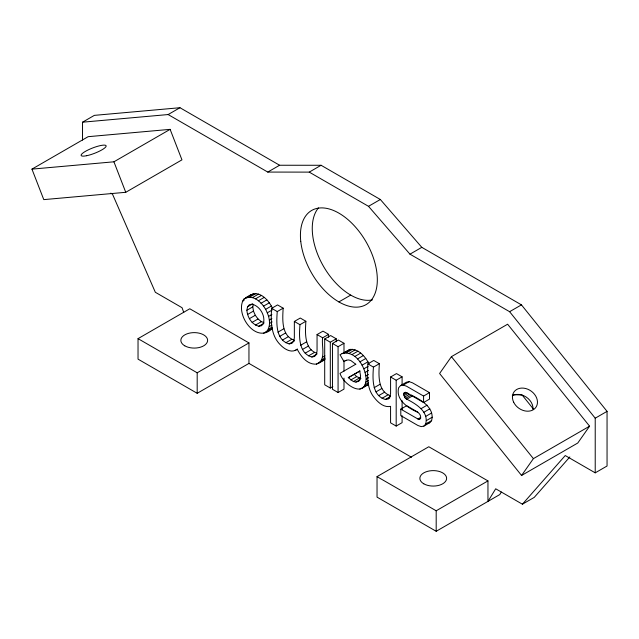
<?xml version="1.0" encoding="UTF-8"?>
<svg xmlns="http://www.w3.org/2000/svg" width="639" height="639" viewBox="0 0 639 639"><rect width="100%" height="100%" fill="white"/><g stroke="black" fill="none" stroke-linecap="round" stroke-linejoin="round"><path stroke-width="0.96" d="M355.859 364.174L340.02 373.32C342.975 384.231 365.077 399.295 366.139 379.151C365.7 367.241 355.659 350.012 341.977 353.615M265.473 332.56C278.005 322.088 258.643 289.028 243.683 299.3C234.385 314.164 256.295 345.284 272.534 328.206M294.236 340.196C281.192 335.81 282.526 319.021 283.165 308.166L277.558 304.923L271.647 308.341C270.752 320.89 270.664 335.243 280.313 344.772C284.339 349.118 291.735 353.774 297.183 349.15C300.833 356.41 307.431 364.837 316.449 364.118C326.912 360.372 321.113 345.643 322.671 337.799L328.582 334.381L328.582 337.272M403.632 394.383L404.455 392.442L406.54 392.697L423.577 402.53L429.488 399.119L429.488 392.642L412.451 382.801L409.136 381.659L406.428 382.202L400.509 385.621L398.68 387.697C395.381 399.998 408.409 408.217 417.898 412.379C419.831 413.681 421.173 416.189 420.534 418.521L419 419.4L417.898 419L400.797 409.128L400.797 415.606L417.898 425.478L421.205 426.62L423.889 426.101L429.807 422.683L431.605 420.63C435.063 407.562 420.781 399.894 411.3 395.03L405.382 398.448L403.632 394.383L407.011 392.434M246.87 310.282L247.533 306.8L249.37 304.691L252.117 304.164C260.073 306.241 265.584 315.706 263.396 323.646L261.567 325.722L258.819 326.249C251.774 324.524 247.365 317.2 246.87 310.282L252.788 306.864L253.284 304.26M423.889 426.101L425.686 424.048C429.144 410.981 414.871 403.305 405.382 398.448M501.335 492.046L499.786 494.562L436.189 531.281L377.034 497.126L377.034 476.63L428.793 446.749L487.956 480.903L487.956 501.399L495.696 488.787L522.414 504.211L534.244 497.382L569.836 456.949M451.422 356.658L439.592 373.495L521.568 475.472L577.768 443.019L589.597 426.189L507.622 324.213L451.422 356.658L533.397 458.634L521.568 475.472M522.414 504.211L565.251 455.543L595.221 472.844L607.05 466.015L607.05 411.364L521.448 304.867L421.804 247.341L380.333 199.488L321.082 165.277L279.602 165.245L179.966 107.719L94.364 115.363L82.527 122.193L82.527 140.085M390.445 395.749C377.401 391.356 378.711 374.566 379.358 363.703L373.448 367.113C372.593 378.2 371.666 395.621 385.365 399.455L388.081 398.912L389.91 396.835L390.581 393.392L390.581 377.01L396.492 373.591L402.099 376.826L402.099 384.798M360.955 378.48L356.666 376.595L354.198 374.238L360.037 370.939L348.287 377.657L353.367 381.539L355.883 382.074L358.064 381.483L359.957 379.366L360.588 375.94L359.709 371.131M250.184 295.41C259.354 289.371 269.155 300.809 272.677 308.605M31.95 169.127L88.15 136.682L170.126 129.358L181.955 159.854L125.755 192.299L43.779 199.624L31.95 169.127L113.926 161.803L170.126 129.358M82.527 122.193L168.137 114.549L179.966 107.719M168.137 114.549L267.773 172.075L279.602 165.245M267.773 172.075L309.252 172.115L321.082 165.277M248.954 363.407L197.187 393.297L138.032 359.142L138.032 338.646L189.791 308.765L248.954 342.919L248.954 363.407L411.5 457.26M309.252 172.115L368.503 206.317L380.333 199.488M245.432 297.87L251.343 294.451M243.683 299.3L253.451 293.66M242.365 301.344L244.058 300.37M249.945 296.943L255.856 293.533M252.605 297.526L258.515 294.108M255.464 298.86L261.383 295.442M247.533 306.8L252.605 303.876M258.292 300.809L264.211 297.391M260.96 303.301L266.878 299.891M247.533 314.492L253.451 311.073L252.788 306.864M263.38 306.225L269.299 302.806M249.37 318.677L255.281 315.267L258.036 318.965L261.383 321.665L263.899 322.543M265.473 309.444L271.391 306.025M267.198 312.878L272.262 309.947M252.117 322.383L258.036 318.965M268.508 316.433L271.887 314.484M271.647 308.341L277.254 311.576L283.165 308.166M255.464 325.083L261.383 321.665M269.331 319.987L271.871 318.526M258.819 326.249L263.891 323.318M269.61 323.406L272.142 321.944M269.331 326.553L271.871 325.091M268.508 329.141L271.887 327.192M263.38 333.342L266.767 331.385M267.198 331.154L272.262 328.222M138.032 338.646L197.187 372.801L248.954 342.919M368.503 206.317L409.974 254.17L421.804 247.341M277.254 311.576C276.407 322.647 275.465 340.068 289.147 343.902L291.855 343.359L293.692 341.282L294.347 337.839L294.347 321.449L300.266 318.038L305.873 321.273C305.234 332.128 303.9 348.918 316.944 353.311M277.917 332.176L283.828 328.758M338.878 301.928L350.707 295.098M294.347 321.449L299.963 324.692L305.873 321.273M279.746 336.362L285.657 332.943M282.486 340.06L288.405 336.641M285.833 342.752L291.751 339.341M289.147 343.902L294.22 340.978M299.963 324.692C299.116 335.763 298.173 353.183 311.856 357.009L314.564 356.466L316.401 354.389L317.056 350.947L317.056 334.564L322.975 331.146L328.582 334.381M300.618 345.284L306.536 341.865M294.978 350.619L297.51 349.158M302.455 349.469L308.365 346.058M332.847 386.571L330.307 388.033L324.7 384.798L324.7 338.974L330.619 335.555L336.226 338.798L336.226 341.785M305.194 353.167L311.113 349.757M324.7 338.974L330.307 342.208L336.226 338.798M308.541 355.867L314.46 352.448M343.99 378.144L343.99 389.103L338.071 392.522L332.464 389.279L332.464 343.455L338.382 340.044L343.99 343.279L343.99 353.239M311.856 357.009L316.928 354.086M332.464 343.455L338.071 346.697L343.99 343.279M322.391 357.329L324.924 355.867M321.561 359.917L324.947 357.968M316.449 364.118L325.323 359.006M318.534 363.343L324.452 359.925L323.062 360.444M344.133 352.8L350.052 349.389C358.854 348.75 365.46 356.794 369.046 363.942M346.578 352.704L352.496 349.285M349.229 353.303L355.148 349.884M352.009 354.597L357.92 351.178M346.53 360.164L343.99 361.626L340.02 354.741L350.052 349.389M354.781 356.506L360.7 353.095M357.433 358.966L363.351 355.556M359.877 361.89L365.796 358.479M362.041 365.196L367.952 361.786M402.099 415.677L402.099 422.651L396.188 426.069L390.581 422.834L390.565 406.348C383.807 407.874 377.937 402.314 374.111 397.41C366.379 387.985 367.529 375.229 367.84 363.879L373.751 360.46L379.358 363.703M363.855 368.807L368.08 366.363M350.755 380.013L356.666 376.595M365.133 372.409L368.511 370.46M353.367 381.539L359.278 378.12M365.891 375.9L368.423 374.438M355.883 382.074L360.108 379.638M358.064 381.483L359.757 380.509M366.139 379.151L368.679 377.689M365.891 382.098L368.423 380.636M365.133 384.686L368.511 382.737M359.821 389.119L361.514 388.145M363.208 387.17L368.08 384.351M362.041 388.296L367.952 384.878L366.474 385.429M374.111 387.713L380.021 384.295M409.974 254.17L509.61 311.696L521.448 304.867M375.94 391.899L381.858 388.488M390.581 377.01L396.188 380.245L402.099 376.826M378.695 395.605L384.606 392.186M400.509 385.621L403.225 385.069L409.136 381.659M382.042 398.305L387.961 394.886M385.365 399.455L390.429 396.523M388.081 398.912L389.774 397.937M403.84 393.169L405.525 392.194M403.84 395.781L408.065 393.344M404.455 397.194L409.527 394.271M406.54 399.351L412.451 395.932M400.797 409.128L406.708 405.709L417.826 412.131M403.225 385.069L406.54 386.22L423.577 396.06L429.488 392.642M421.205 408.585L427.124 405.166M423.889 412.243L429.807 408.824M417.898 419L420.43 417.539M419 419.4L420.694 418.425M425.686 416.404L431.605 412.994M426.349 420.606L432.268 417.195M425.686 424.048L431.605 420.63M595.221 472.844L595.221 418.194L607.05 411.364M377.034 476.63L436.189 510.785L487.956 480.903M533.397 458.634L589.597 426.189M354.118 374.358L348.287 377.657M269.299 329.924L271.391 329.149M345.947 360.5L348.135 359.893L350.651 360.404L355.731 364.246M428.018 423.034L429.807 422.683M513.117 394.694L522.079 394.966L533.214 408.808M110.787 193.154L112.496 194.144L155.333 292.279L182.051 307.71L183.736 312.391M317.056 334.564L322.671 337.799M367.84 363.879L373.448 367.113M509.61 311.696L595.221 418.194M253.451 311.073L255.281 315.267M113.926 161.803L125.755 192.299M436.189 510.785L436.189 531.281M423.577 396.06L423.577 402.53M402.099 400.741L402.099 409.703M396.188 380.245L396.188 426.069M343.99 360.212L343.99 371.171M338.071 346.697L338.071 392.522M330.307 342.208L330.307 388.033M197.187 372.801L197.187 393.297M512.31 395.757A13.387 10.559 35.1 0 1 526.121 397.003A13.387 10.559 35.1 0 1 532.998 409.295M372.489 299.867A54.379 31.399 60 0 1 323.877 267.006A54.379 31.399 60 0 1 318.454 207.891M513.684 402.274A13.387 10.559 35.1 0 0 535.314 408.073A13.387 10.559 35.1 0 0 525.841 388.56A13.387 10.559 35.1 0 0 513.684 402.274M184.767 345.819A13.387 7.732 0 0 0 207.164 342.352A13.387 7.732 0 0 0 190.765 332.887A13.387 7.732 0 0 0 184.767 345.819M300.753 241.31A54.379 31.399 60 0 0 362.281 306.265A54.379 31.399 60 0 0 353.591 225A54.379 31.399 60 0 0 300.753 241.31M423.769 483.803A13.387 7.732 0 0 0 446.166 480.344A13.387 7.732 0 0 0 429.767 470.879A13.387 7.732 0 0 0 423.769 483.803M86.624 155.716A13.387 2.828 -21.2 0 0 106.13 146.243A13.387 2.828 -21.2 0 0 88.174 149.917A13.387 2.828 -21.2 0 0 86.624 155.716"/></g></svg>
